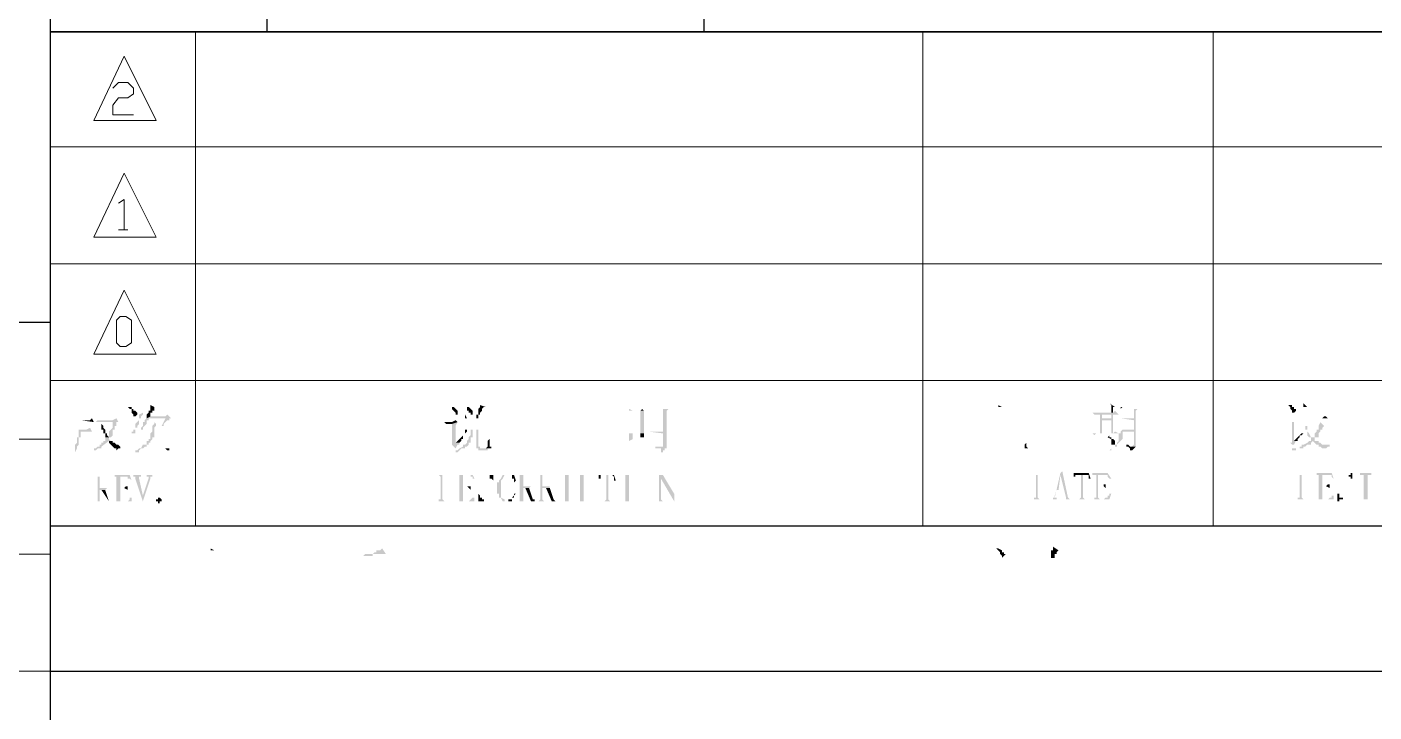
# Model space of a CAD drawing. Header units: millimetres. Extents: x -219 to 948, y -831 to -7.
# Drawn here: x 681.8 to 810.5, y -765.5 to -700.1 of the extents above; entities that cross this region are included whole.
import ezdxf

# ---------------------------------------------------------------- set-up
doc = ezdxf.new("R2010")
doc.units = ezdxf.units.MM
doc.layers.add('1', color=7, linetype='Continuous')

msp = doc.modelspace()

# ---------------------------------------------------------------- hatches: boundary and pattern name
h = msp.add_hatch(color=0)
h.dxf.hatch_style = 2
h.paths.add_polyline_path([(785.2, -735.99), (785.38, -736.17), (785.38, -736.89), (785.56, -736.89), (785.56, -736.35), (785.74, -736.35)])
h = msp.add_hatch(color=0)
h.dxf.hatch_style = 2
h.paths.add_polyline_path([(802.3, -735.99), (802.3, -736.17), (802.48, -736.35), (802.48, -736.53), (802.66, -736.71), (802.66, -736.89), (802.84, -736.89), (803.02, -736.71), (803.02, -736.53), (802.84, -736.53), (802.84, -736.35), (802.66, -736.35), (802.66, -736.17), (802.3, -736.17)])
h = msp.add_hatch(color=0)
h.dxf.hatch_style = 2
h.paths.add_polyline_path([(803.74, -735.99), (803.74, -736.35), (804.1, -736.35)])
h = msp.add_hatch(color=0)
h.dxf.hatch_style = 2
h.paths.add_polyline_path([(688, -737.43), (687.82, -737.61), (686.92, -737.61), (688.18, -737.79)])
h = msp.add_hatch(color=0)
h.dxf.hatch_style = 2
h.paths.add_polyline_path([(690.34, -737.43), (689.98, -737.61), (688.54, -737.61), (688.36, -737.79), (689.98, -737.79), (689.98, -737.97), (689.98, -738.15), (689.98, -738.33), (689.8, -738.51), (689.62, -738.69), (689.62, -738.87), (689.62, -739.05), (689.62, -739.23), (689.26, -739.23), (689.26, -739.41), (689.26, -739.59), (689.08, -739.59), (689.08, -739.77), (688.9, -739.77), (688.9, -739.95), (688.72, -739.95), (688.72, -740.13), (688.54, -740.13), (688.36, -740.31), (688.18, -740.31), (688.18, -740.49), (688.36, -740.49), (688.54, -740.31), (688.9, -740.31), (688.9, -740.13), (689.62, -739.59), (689.8, -739.59), (689.62, -739.41), (689.62, -739.23), (689.8, -739.23), (689.98, -739.05), (689.98, -738.87), (689.98, -738.51), (690.16, -738.51), (690.16, -738.15), (690.34, -738.15), (690.34, -737.79), (690.52, -737.79)])
h = msp.add_hatch(color=0)
h.dxf.hatch_style = 2
h.paths.add_polyline_path([(691.6, -736.35), (691.42, -736.35), (691.6, -736.53), (691.78, -736.53), (691.78, -736.71), (691.78, -736.89), (691.96, -737.07), (691.96, -737.25), (692.14, -737.25), (692.14, -737.43), (692.14, -737.25), (692.32, -737.07), (692.32, -736.89), (692.14, -736.71), (691.96, -736.71), (691.96, -736.53), (691.78, -736.53), (691.78, -736.35)])
h = msp.add_hatch(color=0)
h.dxf.hatch_style = 2
h.paths.add_polyline_path([(692.86, -736.89), (692.5, -737.07), (692.5, -737.43), (692.5, -737.61), (692.32, -737.79), (692.14, -737.97), (692.14, -738.15), (692.14, -738.33), (692.14, -738.51), (691.96, -738.51), (691.96, -738.69), (691.78, -738.69), (691.78, -738.87), (691.6, -738.87), (692.14, -738.87), (692.14, -738.69), (692.14, -738.51), (692.14, -738.33), (692.32, -738.33), (692.32, -738.15), (692.5, -737.97), (692.5, -737.79), (692.5, -737.43), (692.68, -737.43), (692.68, -737.25), (692.86, -737.07)])
h = msp.add_hatch(color=0)
h.dxf.hatch_style = 2
h.paths.add_polyline_path([(693.22, -737.43), (693.04, -737.61), (693.04, -737.79), (692.86, -737.79), (692.86, -737.97), (692.86, -738.15), (692.68, -738.33), (692.68, -738.51), (692.5, -738.51), (692.68, -738.51), (692.86, -738.51), (692.86, -738.33), (693.22, -737.97), (693.22, -737.79), (693.22, -737.61), (693.4, -737.61), (693.4, -737.43), (695.02, -737.43)])
h = msp.add_hatch(color=0)
h.dxf.hatch_style = 2
h.paths.add_polyline_path([(693.58, -736.17), (693.58, -736.71), (693.4, -736.71), (693.4, -736.89), (693.22, -737.07), (693.22, -737.25), (693.22, -737.43), (693.58, -737.25), (693.58, -737.07), (693.58, -736.89), (693.76, -736.89), (693.76, -736.71), (693.94, -736.71), (693.94, -736.53), (693.94, -736.35)])
h = msp.add_hatch(color=0)
h.dxf.hatch_style = 2
h.paths.add_polyline_path([(695.2, -737.07), (695.02, -737.25), (693.58, -737.25), (693.22, -737.43), (695.02, -737.43), (694.66, -738.15), (694.84, -738.15), (694.84, -737.97), (695.02, -737.79), (695.2, -737.61), (695.38, -737.61), (695.38, -737.43), (695.56, -737.43)])
h = msp.add_hatch(color=0)
h.dxf.hatch_style = 2
h.paths.add_polyline_path([(722.38, -736.35), (722.38, -736.53), (722.56, -736.71), (722.74, -736.89), (722.74, -737.07), (722.74, -737.25), (722.74, -737.07), (722.92, -737.07), (722.92, -736.71), (722.56, -736.35)])
h = msp.add_hatch(color=0)
h.dxf.hatch_style = 2
h.paths.add_polyline_path([(723.64, -736.35), (723.82, -736.35), (723.82, -736.53), (723.82, -736.71), (724, -736.71), (724, -736.89), (724.18, -736.89), (724.18, -737.07), (724.36, -737.07), (724.36, -736.71), (724, -736.35), (723.82, -736.35)])
h = msp.add_hatch(color=0)
h.dxf.hatch_style = 2
h.paths.add_polyline_path([(723.64, -737.07), (723.64, -737.43), (723.82, -737.43)])
h = msp.add_hatch(color=0)
h.dxf.hatch_style = 2
h.paths.add_polyline_path([(725.08, -736.35), (724.9, -736.53), (724.9, -736.71), (724.9, -736.89), (724.9, -737.07), (724.72, -737.07), (724.72, -737.43), (724.9, -737.43), (724.9, -737.25), (724.9, -737.07), (725.08, -737.07), (725.08, -736.89), (725.26, -736.71), (725.26, -736.53), (725.44, -736.35), (725.62, -736.35)])
h = msp.add_hatch(color=0)
h.dxf.hatch_style = 2
h.paths.add_polyline_path([(725.08, -736.17), (725.08, -736.35), (725.62, -736.35)])
h = msp.add_hatch(color=0)
h.dxf.hatch_style = 2
h.paths.add_polyline_path([(739.3, -736.53), (739.3, -736.71), (740.38, -736.71), (740.38, -737.79), (739.3, -737.79), (740.38, -737.79), (740.38, -738.87), (739.66, -738.87), (739.3, -738.87), (739.3, -739.23), (739.3, -739.59), (739.66, -739.41), (739.66, -738.87), (740.74, -738.87), (740.74, -736.89), (740.74, -736.71), (739.66, -736.71)])
h = msp.add_hatch(color=0)
h.dxf.hatch_style = 2
h.paths.add_polyline_path([(740.56, -736.53), (740.38, -736.71), (739.66, -736.71), (740.74, -736.71)])
h = msp.add_hatch(color=0)
h.dxf.hatch_style = 2
h.paths.add_polyline_path([(743.08, -736.53), (742.54, -736.53), (742.54, -737.61), (741.28, -737.61), (742.54, -737.61), (742.54, -738.69), (741.1, -738.69), (742.54, -738.87), (742.54, -739.95), (742.54, -740.13), (741.82, -740.13), (741.82, -740.31), (742.18, -740.31), (742.36, -740.31), (742.36, -740.67), (742.54, -740.67), (742.54, -740.49), (742.72, -740.49), (742.72, -740.31), (742.9, -740.31), (742.9, -736.71)])
h = msp.add_hatch(color=0)
h.dxf.hatch_style = 2
h.paths.add_polyline_path([(741.28, -736.35), (741.46, -736.35)])
h = msp.add_hatch(color=0)
h.dxf.hatch_style = 2
h.paths.add_polyline_path([(774.58, -736.17), (774.58, -736.35), (774.94, -736.35)])
h = msp.add_hatch(color=0)
h.dxf.hatch_style = 2
h.paths.add_polyline_path([(785.74, -736.71), (785.56, -736.89), (783.58, -736.89), (783.76, -737.07), (786.1, -737.07)])
h = msp.add_hatch(color=0)
h.dxf.hatch_style = 2
h.paths.add_polyline_path([(784.48, -737.07), (784.3, -737.07), (784.3, -738.87), (784.48, -738.87), (784.48, -738.15), (785.38, -738.15), (784.48, -738.15), (784.48, -737.61), (785.38, -737.61), (784.48, -737.43)])
h = msp.add_hatch(color=0)
h.dxf.hatch_style = 2
h.paths.add_polyline_path([(785.56, -737.07), (785.38, -737.07), (785.38, -737.43), (784.48, -737.43), (785.38, -737.61), (785.38, -738.15), (784.48, -738.15), (785.38, -738.15), (785.38, -738.87), (785.56, -738.87)])
h = msp.add_hatch(color=0)
h.dxf.hatch_style = 2
h.paths.add_polyline_path([(786.28, -736.35), (786.28, -736.53), (786.46, -736.35)])
h = msp.add_hatch(color=0)
h.dxf.hatch_style = 2
h.paths.add_polyline_path([(787.9, -736.53), (787.54, -736.53), (787.54, -737.43), (786.28, -737.43), (787.54, -737.61), (787.54, -738.51), (786.46, -738.51), (786.28, -738.69), (787.54, -738.69), (787.54, -739.95), (787.36, -740.13), (787.72, -740.13), (787.72, -736.71)])
h = msp.add_hatch(color=0)
h.dxf.hatch_style = 2
h.paths.add_polyline_path([(805.9, -737.25), (805.72, -737.25), (805.54, -737.43), (806.08, -737.43)])
h = msp.add_hatch(color=0)
h.dxf.hatch_style = 2
h.paths.add_polyline_path([(687.82, -738.33), (687.46, -738.51), (686.74, -738.51), (686.74, -739.23), (686.56, -739.23), (686.56, -739.77), (686.38, -739.95), (686.38, -740.31), (686.38, -740.67), (686.56, -740.31), (686.56, -740.13), (686.74, -739.95), (686.74, -739.77), (686.74, -739.59), (686.74, -739.23), (686.92, -739.23), (686.92, -738.69), (688, -738.69)])
h = msp.add_hatch(color=0)
h.dxf.hatch_style = 2
h.paths.add_polyline_path([(688.9, -737.79), (688.9, -737.97), (688.9, -738.15), (688.9, -738.51), (689.08, -738.51), (689.08, -738.87), (689.26, -738.87), (689.26, -739.23), (689.62, -739.23), (689.44, -739.05), (689.44, -738.87), (689.26, -738.87), (689.26, -738.69), (689.26, -738.51), (689.08, -738.33), (689.08, -738.15), (688.9, -737.97), (688.9, -737.79), (689.98, -737.79)])
h = msp.add_hatch(color=0)
h.dxf.hatch_style = 2
h.paths.add_polyline_path([(693.94, -737.79), (693.94, -737.97), (693.76, -738.15), (693.76, -738.69), (693.58, -738.87), (693.58, -739.23), (693.58, -739.41), (693.4, -739.41), (693.4, -739.59), (693.22, -739.59), (693.22, -739.77), (693.22, -739.95), (693.04, -739.95), (692.86, -739.95), (692.68, -740.31), (692.5, -740.31), (692.32, -740.49), (692.14, -740.49), (692.14, -740.67), (692.5, -740.67), (692.5, -740.49), (692.68, -740.31), (692.86, -740.31), (693.04, -740.13), (693.22, -740.13), (693.22, -739.95), (693.4, -739.95), (693.4, -739.77), (693.58, -739.77), (693.58, -739.59), (693.76, -739.41), (693.76, -739.23), (693.94, -739.23), (693.94, -738.87), (693.94, -738.33), (694.12, -738.15), (694.12, -737.97)])
h = msp.add_hatch(color=0)
h.dxf.hatch_style = 2
h.paths.add_polyline_path([(722.74, -737.61), (722.38, -737.79), (721.66, -737.79), (721.84, -737.97), (722.38, -737.97), (722.92, -737.79)])
h = msp.add_hatch(color=0)
h.dxf.hatch_style = 2
h.paths.add_polyline_path([(722.92, -737.79), (722.38, -737.97), (722.38, -739.95), (722.74, -740.31), (722.92, -739.95), (723.1, -739.95), (723.1, -739.77), (722.74, -739.77), (722.74, -738.15)])
h = msp.add_hatch(color=0)
h.dxf.hatch_style = 2
h.paths.add_polyline_path([(724.18, -738.51), (724.18, -739.05), (724, -739.23), (724, -739.41), (723.82, -739.59), (723.82, -739.77), (723.64, -739.95), (723.46, -739.95), (723.46, -740.13), (723.1, -740.31), (722.92, -740.49), (722.74, -740.49), (722.74, -740.67), (722.92, -740.67), (723.1, -740.49), (723.28, -740.31), (723.46, -740.31), (723.64, -740.31), (723.64, -740.13), (723.82, -740.13), (724, -739.95), (724, -739.77), (724.18, -739.77), (724.18, -739.59), (724.18, -739.23), (724.36, -739.23), (724.36, -738.51), (725.26, -738.51)])
h = msp.add_hatch(color=0)
h.dxf.hatch_style = 2
h.paths.add_polyline_path([(723.64, -738.51), (723.64, -738.87), (723.82, -738.69), (723.82, -738.51), (724.18, -738.51)])
h = msp.add_hatch(color=0)
h.dxf.hatch_style = 2
h.paths.add_polyline_path([(724.9, -738.51), (724.72, -738.51), (724.72, -740.31), (724.9, -740.31), (724.9, -740.49), (725.8, -740.49), (725.8, -740.31), (725.98, -740.31), (726.16, -740.31), (725.08, -740.31), (725.08, -740.13), (724.9, -740.13), (724.9, -739.95)])
h = msp.add_hatch(color=0)
h.dxf.hatch_style = 2
h.paths.add_polyline_path([(785.74, -738.69), (785.56, -738.87), (783.58, -738.87), (783.76, -739.05), (783.94, -738.87), (786.1, -738.87)])
h = msp.add_hatch(color=0)
h.dxf.hatch_style = 2
h.paths.add_polyline_path([(786.28, -738.69), (786.28, -738.87), (786.1, -738.87), (786.1, -739.23), (786.1, -739.41), (786.1, -739.59), (785.92, -739.77), (785.92, -739.95), (785.74, -739.95), (785.74, -740.13), (785.56, -740.31), (785.38, -740.31), (785.2, -740.49), (785.38, -740.49), (785.38, -740.31), (785.56, -740.31), (785.74, -740.13), (785.92, -740.13), (785.92, -739.95), (786.28, -739.59), (786.46, -739.41), (786.46, -739.05), (786.46, -738.87), (786.46, -738.69), (787.54, -738.69)])
h = msp.add_hatch(color=0)
h.dxf.hatch_style = 2
h.paths.add_polyline_path([(803.02, -737.79), (802.66, -737.79), (802.66, -739.77), (802.48, -739.77), (802.66, -739.95), (802.84, -739.95), (803.02, -739.59), (802.84, -739.59), (802.84, -737.79)])
h = msp.add_hatch(color=0)
h.dxf.hatch_style = 2
h.paths.add_polyline_path([(805.36, -737.79), (805.18, -738.15), (803.38, -738.15), (805.18, -738.15), (805.18, -738.33), (805.18, -738.51), (805, -738.51), (805, -738.69), (804.82, -738.87), (804.82, -739.05), (804.82, -739.23), (804.64, -739.23), (805, -739.23), (805.18, -739.23), (805.18, -738.87), (805.36, -738.69), (805.36, -738.51), (805.54, -738.51), (805.54, -738.33), (805.72, -738.15)])
h = msp.add_hatch(color=0)
h.dxf.hatch_style = 2
h.paths.add_polyline_path([(803.38, -738.15), (803.74, -738.15), (803.92, -738.15)])
h = msp.add_hatch(color=0)
h.dxf.hatch_style = 2
h.paths.add_polyline_path([(803.92, -738.15), (803.92, -738.51), (804.1, -738.51), (804.1, -738.87), (804.1, -739.05), (804.28, -739.23), (804.46, -739.23), (804.46, -739.41), (804.46, -739.59), (804.28, -739.59), (804.64, -739.59), (805, -739.95), (805.18, -739.95), (805.18, -740.13), (805.36, -740.13), (805.54, -740.31), (805.72, -740.31), (805.9, -740.31), (806.08, -740.13), (806.26, -740.13), (806.26, -739.95), (805.72, -739.95), (805.54, -739.95), (805.36, -739.77), (805.18, -739.77), (805.18, -739.59), (804.82, -739.59), (804.82, -739.41), (804.82, -739.23), (804.46, -739.23), (804.28, -738.87), (804.1, -738.69), (804.1, -738.51), (804.1, -738.33), (804.1, -738.15), (805.18, -738.15)])
h = msp.add_hatch(color=0)
h.dxf.hatch_style = 2
h.paths.add_polyline_path([(689.8, -739.59), (689.62, -739.59), (689.62, -739.77), (690.16, -740.31), (690.7, -740.31), (690.7, -740.13), (690.52, -739.95), (690.34, -739.95), (690.16, -739.77), (689.98, -739.77), (689.98, -739.59)])
h = msp.add_hatch(color=0)
h.dxf.hatch_style = 2
h.paths.add_polyline_path([(723.46, -739.05), (722.74, -739.77), (723.1, -739.77), (723.28, -739.59), (723.28, -739.41), (723.46, -739.41), (723.46, -739.23)])
h = msp.add_hatch(color=0)
h.dxf.hatch_style = 2
h.paths.add_polyline_path([(725.98, -739.41), (725.8, -739.59), (725.8, -740.13), (725.62, -740.31), (725.26, -740.31), (726.16, -740.31), (726.16, -740.13), (725.98, -740.13), (725.98, -739.95)])
h = msp.add_hatch(color=0)
h.dxf.hatch_style = 2
h.paths.add_polyline_path([(740.74, -738.87), (740.38, -738.87), (740.38, -739.23), (740.74, -739.23), (740.74, -739.05)])
h = msp.add_hatch(color=0)
h.dxf.hatch_style = 2
h.paths.add_polyline_path([(777.28, -739.77), (777.1, -739.95), (777.1, -740.31), (777.46, -740.31), (777.28, -740.13), (777.28, -739.95)])
h = msp.add_hatch(color=0)
h.dxf.hatch_style = 2
h.paths.add_polyline_path([(785.2, -739.05), (785.02, -739.23), (785.38, -739.41), (785.38, -739.59), (785.38, -739.95), (785.74, -739.95), (785.74, -739.59), (785.56, -739.41), (785.38, -739.41), (785.38, -739.23), (785.2, -739.23)])
h = msp.add_hatch(color=0)
h.dxf.hatch_style = 2
h.paths.add_polyline_path([(786.82, -739.95), (786.82, -740.13), (787, -740.13), (787.18, -740.31), (787.18, -740.49), (787.36, -740.49), (787.54, -740.31), (787.72, -740.13), (787.18, -740.13), (787, -739.95)])
h = msp.add_hatch(color=0)
h.dxf.hatch_style = 2
h.paths.add_polyline_path([(804.28, -739.59), (804.1, -739.77), (803.74, -739.95), (803.56, -739.95), (803.56, -740.13), (803.38, -740.13), (803.38, -740.31), (803.02, -740.31), (802.66, -740.31), (802.66, -740.49), (803.02, -740.49), (803.02, -740.31), (803.38, -740.31), (803.74, -740.31), (803.74, -740.13), (803.92, -740.13), (804.1, -739.95), (804.28, -739.95), (804.46, -739.95), (804.46, -739.77), (804.64, -739.59)])
h = msp.add_hatch(color=0)
h.dxf.hatch_style = 2
h.paths.add_polyline_path([(803.56, -738.87), (802.84, -739.59), (803.2, -739.59), (803.2, -739.41), (803.38, -739.23), (803.38, -739.05), (803.56, -739.05), (803.74, -738.87)])
h = msp.add_hatch(color=0)
h.dxf.hatch_style = 2
h.paths.add_polyline_path([(690.16, -740.31), (690.34, -740.31), (690.34, -740.49), (690.52, -740.31), (690.7, -740.31)])
h = msp.add_hatch(color=0)
h.dxf.hatch_style = 2
h.paths.add_polyline_path([(695.02, -740.31), (695.2, -740.49), (695.38, -740.49), (695.38, -740.31), (695.74, -740.31)])
h = msp.add_hatch(color=0)
h.dxf.hatch_style = 2
h.paths.add_polyline_path([(741.82, -740.13), (742.36, -740.13)])
h = msp.add_hatch(color=0)
h.dxf.hatch_style = 2
h.paths.add_polyline_path([(780.7, -742.47), (780.52, -742.65), (780.52, -742.83), (780.88, -744.27), (780.34, -744.27), (780.88, -744.27), (781.06, -744.99), (781.06, -745.17), (780.88, -745.17), (781.42, -745.17), (781.24, -744.99)])
h = msp.add_hatch(color=0)
h.dxf.hatch_style = 2
h.paths.add_polyline_path([(688.36, -743.01), (688.54, -743.01), (688.54, -745.35), (688.36, -745.35), (688.18, -745.35), (688.9, -745.35), (688.72, -745.35), (688.72, -744.27), (689.26, -744.27), (689.44, -744.09), (688.72, -744.09), (688.72, -743.01), (688.9, -743.01)])
h = msp.add_hatch(color=0)
h.dxf.hatch_style = 2
h.paths.add_polyline_path([(691.6, -742.83), (690.16, -742.83), (690.16, -743.01), (691.42, -743.01), (691.42, -743.19), (691.6, -743.19), (691.78, -743.37), (691.78, -743.55), (691.78, -743.37)])
h = msp.add_hatch(color=0)
h.dxf.hatch_style = 2
h.paths.add_polyline_path([(690.34, -743.01), (690.34, -745.35), (690.7, -745.35), (690.7, -744.09), (691.06, -744.09), (690.7, -744.09), (690.7, -743.01), (691.06, -743.01)])
h = msp.add_hatch(color=0)
h.dxf.hatch_style = 2
h.paths.add_polyline_path([(691.42, -743.55), (691.42, -743.91), (691.24, -743.91), (691.06, -744.09), (690.7, -744.09), (691.06, -744.09), (691.42, -744.27), (691.42, -744.63)])
h = msp.add_hatch(color=0)
h.dxf.hatch_style = 2
h.paths.add_polyline_path([(692.68, -742.83), (691.96, -742.83), (691.96, -743.01), (692.14, -743.01), (692.14, -743.19), (692.86, -745.35), (692.86, -744.81), (692.5, -743.19), (692.5, -743.01), (692.68, -743.01)])
h = msp.add_hatch(color=0)
h.dxf.hatch_style = 2
h.paths.add_polyline_path([(693.76, -742.83), (693.22, -742.83), (693.22, -743.01), (693.4, -743.01), (693.4, -743.19), (692.86, -744.81), (692.86, -745.35), (693.58, -743.19), (693.58, -743.01), (693.76, -743.01)])
h = msp.add_hatch(color=0)
h.dxf.hatch_style = 2
h.paths.add_polyline_path([(721.12, -742.83), (721.3, -743.01), (721.3, -745.17), (721.12, -745.17), (721.12, -745.35), (721.66, -745.35), (721.48, -745.17), (721.48, -742.83), (721.66, -742.83)])
h = msp.add_hatch(color=0)
h.dxf.hatch_style = 2
h.paths.add_polyline_path([(724.36, -742.83), (722.92, -742.83), (724.18, -742.83), (724.18, -743.01), (724.36, -743.01), (724.36, -743.19), (724.54, -743.19), (724.54, -743.37), (724.54, -743.19)])
h = msp.add_hatch(color=0)
h.dxf.hatch_style = 2
h.paths.add_polyline_path([(723.1, -742.83), (723.1, -745.17), (723.1, -745.35), (723.46, -745.35), (723.46, -745.17), (723.46, -743.91), (723.82, -743.91), (723.46, -743.91), (723.46, -742.83), (723.82, -742.83)])
h = msp.add_hatch(color=0)
h.dxf.hatch_style = 2
h.paths.add_polyline_path([(724.18, -743.55), (724.18, -743.91), (724, -743.91), (723.82, -743.91), (723.46, -743.91), (723.82, -743.91), (724.18, -744.27), (724.18, -744.45)])
h = msp.add_hatch(color=0)
h.dxf.hatch_style = 2
h.paths.add_polyline_path([(725.98, -742.83), (725.62, -742.83), (726.16, -742.83)])
h = msp.add_hatch(color=0)
h.dxf.hatch_style = 2
h.paths.add_polyline_path([(726.34, -742.83), (726.16, -742.83), (725.8, -742.83), (725.98, -742.83), (725.98, -743.01), (725.98, -743.19), (726.16, -743.19), (726.34, -743.37)])
h = msp.add_hatch(color=0)
h.dxf.hatch_style = 2
h.paths.add_polyline_path([(727.42, -742.83), (727.24, -742.83), (727.06, -743.19), (726.88, -743.37), (726.88, -743.55), (726.7, -743.55), (726.7, -744.63), (726.88, -744.63), (726.88, -744.99), (727.06, -744.99), (727.24, -745.35), (727.78, -745.35), (727.42, -745.35), (727.42, -745.17), (727.06, -744.99), (727.06, -744.63), (727.06, -744.45), (727.06, -743.73), (727.06, -743.55), (727.06, -743.37), (727.24, -743.19), (727.42, -742.83), (727.78, -742.83)])
h = msp.add_hatch(color=0)
h.dxf.hatch_style = 2
h.paths.add_polyline_path([(728.32, -742.83), (728.14, -742.83), (727.42, -742.83), (728.14, -742.83), (728.14, -743.01), (728.14, -743.19), (728.32, -743.19), (728.32, -743.55), (728.5, -743.37)])
h = msp.add_hatch(color=0)
h.dxf.hatch_style = 2
h.paths.add_polyline_path([(727.78, -742.83), (727.42, -742.83), (728.14, -742.83)])
h = msp.add_hatch(color=0)
h.dxf.hatch_style = 2
h.paths.add_polyline_path([(728.86, -742.83), (728.86, -745.17), (728.86, -745.35), (728.68, -745.35), (729.4, -745.35), (729.22, -745.35), (729.22, -745.17), (729.22, -744.09), (729.76, -744.09), (729.94, -743.91), (729.22, -743.91), (729.22, -742.83), (729.4, -742.83)])
h = msp.add_hatch(color=0)
h.dxf.hatch_style = 2
h.paths.add_polyline_path([(730.66, -742.83), (730.84, -742.83), (730.84, -745.17), (730.66, -745.35), (731.38, -745.35), (731.2, -745.35), (731.02, -745.17), (731.02, -744.09), (731.74, -744.09), (731.74, -743.91), (731.02, -743.91), (731.02, -742.83), (731.38, -742.83)])
h = msp.add_hatch(color=0)
h.dxf.hatch_style = 2
h.paths.add_polyline_path([(733.9, -742.83), (732.82, -742.83), (733.18, -742.83), (733.18, -745.35), (732.82, -745.35), (733.9, -745.35), (733.54, -745.35), (733.54, -745.17), (733.54, -742.83)])
h = msp.add_hatch(color=0)
h.dxf.hatch_style = 2
h.paths.add_polyline_path([(734.44, -742.83), (734.62, -742.83), (734.62, -745.17), (734.62, -745.35), (734.44, -745.35), (735.16, -745.35), (734.98, -745.35), (734.98, -745.17), (734.98, -744.09), (735.7, -744.09), (734.98, -744.09), (734.98, -742.83), (735.34, -742.83)])
h = msp.add_hatch(color=0)
h.dxf.hatch_style = 2
h.paths.add_polyline_path([(737.86, -742.83), (736.42, -742.83), (736.42, -743.37), (736.42, -743.19), (736.6, -743.19), (736.6, -742.83), (737.5, -742.83)])
h = msp.add_hatch(color=0)
h.dxf.hatch_style = 2
h.paths.add_polyline_path([(737.5, -742.83), (736.96, -742.83), (737.14, -742.83), (737.14, -745.17), (736.96, -745.35), (736.78, -745.35), (737.5, -745.35), (737.32, -745.17), (737.32, -742.83)])
h = msp.add_hatch(color=0)
h.dxf.hatch_style = 2
h.paths.add_polyline_path([(737.86, -742.83), (737.5, -742.83), (737.68, -742.83), (737.86, -743.01), (737.86, -743.19), (737.86, -743.37), (738.04, -743.37)])
h = msp.add_hatch(color=0)
h.dxf.hatch_style = 2
h.paths.add_polyline_path([(739.66, -742.83), (738.58, -742.83), (738.94, -742.83), (738.94, -745.35), (738.58, -745.35), (739.66, -745.35), (739.3, -745.35), (739.3, -745.17), (739.3, -742.83)])
h = msp.add_hatch(color=0)
h.dxf.hatch_style = 2
h.paths.add_polyline_path([(742.54, -742.83), (742, -742.83), (742.18, -742.83), (742.18, -743.01), (742.36, -743.19), (743.62, -745.35), (743.62, -744.63)])
h = msp.add_hatch(color=0)
h.dxf.hatch_style = 2
h.paths.add_polyline_path([(742.18, -743.01), (742.18, -745.35), (742, -745.35), (742.54, -745.35), (742.36, -745.17), (742.36, -743.19)])
h = msp.add_hatch(color=0)
h.dxf.hatch_style = 2
h.paths.add_polyline_path([(743.98, -742.83), (743.26, -742.83), (743.62, -742.83), (743.62, -745.35), (743.62, -742.83)])
h = msp.add_hatch(color=0)
h.dxf.hatch_style = 2
h.paths.add_polyline_path([(778, -742.83), (778.18, -742.83), (778.18, -744.99), (778, -744.99), (778, -745.17), (778.54, -745.17), (778.36, -744.99), (778.36, -742.83), (778.54, -742.83)])
h = msp.add_hatch(color=0)
h.dxf.hatch_style = 2
h.paths.add_polyline_path([(780.52, -742.65), (779.98, -744.99), (779.8, -744.99), (779.8, -745.17), (779.62, -745.17), (780.34, -745.17), (780.16, -745.17), (780.16, -744.99), (779.98, -744.99), (779.98, -744.81), (780.16, -744.27), (780.88, -744.27), (780.34, -744.27), (780.52, -742.83)])
h = msp.add_hatch(color=0)
h.dxf.hatch_style = 2
h.paths.add_polyline_path([(783.22, -742.65), (781.78, -742.65), (781.78, -743.19), (781.78, -743.01), (781.96, -743.01), (781.96, -742.83), (782.86, -742.83)])
h = msp.add_hatch(color=0)
h.dxf.hatch_style = 2
h.paths.add_polyline_path([(782.86, -742.83), (782.32, -742.83), (782.5, -742.83), (782.5, -744.99), (782.32, -745.17), (782.14, -745.17), (782.86, -745.17), (782.68, -744.99), (782.68, -742.83)])
h = msp.add_hatch(color=0)
h.dxf.hatch_style = 2
h.paths.add_polyline_path([(783.22, -742.65), (782.86, -742.83), (783.04, -742.83), (783.22, -742.83), (783.22, -743.01), (783.22, -743.19), (783.4, -743.19)])
h = msp.add_hatch(color=0)
h.dxf.hatch_style = 2
h.paths.add_polyline_path([(785.02, -742.65), (783.58, -742.65), (783.58, -742.83), (784.84, -742.83), (785.02, -742.83), (785.02, -743.01), (785.2, -743.19), (785.38, -743.19)])
h = msp.add_hatch(color=0)
h.dxf.hatch_style = 2
h.paths.add_polyline_path([(783.76, -742.83), (783.94, -742.83), (783.94, -744.99), (783.76, -744.99), (783.76, -745.17), (784.3, -745.17), (784.12, -744.99), (784.12, -743.91), (784.48, -743.91), (784.12, -743.91), (784.12, -742.83), (784.66, -742.83)])
h = msp.add_hatch(color=0)
h.dxf.hatch_style = 2
h.paths.add_polyline_path([(784.84, -743.37), (784.84, -743.73), (784.66, -743.73), (784.66, -743.91), (784.12, -743.91), (784.66, -743.91), (784.84, -744.09), (784.84, -744.27)])
h = msp.add_hatch(color=0)
h.dxf.hatch_style = 2
h.paths.add_polyline_path([(803.2, -742.83), (803.38, -742.83), (803.38, -744.99), (803.2, -744.99), (803.2, -745.17), (803.74, -745.17), (803.56, -744.99), (803.56, -742.83), (803.74, -742.83)])
h = msp.add_hatch(color=0)
h.dxf.hatch_style = 2
h.paths.add_polyline_path([(806.44, -742.65), (805, -742.65), (805, -742.83), (806.26, -742.83), (806.44, -742.83), (806.44, -743.01), (806.62, -743.19)])
h = msp.add_hatch(color=0)
h.dxf.hatch_style = 2
h.paths.add_polyline_path([(805.18, -742.83), (805.18, -744.99), (805.18, -745.17), (805.54, -745.17), (805.54, -744.99), (805.54, -743.91), (805.9, -743.91), (805.54, -743.91), (805.54, -742.83), (805.9, -742.83)])
h = msp.add_hatch(color=0)
h.dxf.hatch_style = 2
h.paths.add_polyline_path([(806.26, -743.37), (806.26, -743.73), (806.08, -743.73), (805.9, -743.91), (805.54, -743.91), (805.9, -743.91), (806.26, -744.09), (806.26, -744.27)])
h = msp.add_hatch(color=0)
h.dxf.hatch_style = 2
h.paths.add_polyline_path([(808.06, -742.83), (807.7, -742.83), (808.24, -742.83)])
h = msp.add_hatch(color=0)
h.dxf.hatch_style = 2
h.paths.add_polyline_path([(808.42, -742.65), (808.24, -742.65), (808.24, -742.83), (807.88, -742.83), (808.06, -742.83), (808.06, -743.01), (808.24, -743.01), (808.24, -743.19), (808.42, -743.19)])
h = msp.add_hatch(color=0)
h.dxf.hatch_style = 2
h.paths.add_polyline_path([(810.22, -742.65), (809.14, -742.65), (809.14, -742.83), (809.5, -742.83), (809.5, -745.17), (809.14, -745.17), (810.22, -745.17), (809.86, -745.17), (809.86, -744.99), (809.86, -742.83), (810.22, -742.83)])
h = msp.add_hatch(color=0)
h.dxf.hatch_style = 2
h.paths.add_polyline_path([(689.26, -744.27), (688.9, -744.27), (689.62, -745.35), (689.98, -745.35), (689.8, -745.35), (689.62, -745.35)])
h = msp.add_hatch(color=0)
h.dxf.hatch_style = 2
h.paths.add_polyline_path([(691.78, -744.81), (691.78, -744.99), (691.6, -744.99), (691.6, -745.17), (691.42, -745.35), (691.24, -745.35), (690.16, -745.35), (691.78, -745.35), (691.78, -744.99)])
h = msp.add_hatch(color=0)
h.dxf.hatch_style = 2
h.paths.add_polyline_path([(694.3, -745.53), (694.3, -745.35), (694.12, -745.35), (694.12, -745.17), (694.3, -745.17), (694.3, -744.99), (694.48, -744.99), (694.66, -745.17), (694.66, -745.35), (694.48, -745.35), (694.48, -745.53)])
h = msp.add_hatch(color=0)
h.dxf.hatch_style = 2
h.paths.add_polyline_path([(724.54, -744.63), (724.54, -744.99), (724.36, -744.99), (724.18, -745.17), (724, -745.35), (722.92, -745.35), (724.54, -745.35), (724.54, -744.81)])
h = msp.add_hatch(color=0)
h.dxf.hatch_style = 2
h.paths.add_polyline_path([(724.9, -744.63), (724.9, -745.35), (725.08, -745.35), (725.62, -745.35), (725.44, -745.35), (725.44, -745.17), (725.26, -745.17), (725.26, -744.99), (725.08, -744.99), (725.08, -744.81)])
h = msp.add_hatch(color=0)
h.dxf.hatch_style = 2
h.paths.add_polyline_path([(728.32, -744.63), (728.32, -744.81), (728.14, -744.99), (728.14, -745.17), (727.78, -745.17), (727.78, -745.35), (727.24, -745.35), (727.42, -745.35), (727.78, -745.35), (727.96, -745.35), (728.14, -745.35), (728.14, -745.17), (728.14, -744.99), (728.32, -744.99), (728.32, -744.81), (728.5, -744.63)])
h = msp.add_hatch(color=0)
h.dxf.hatch_style = 2
h.paths.add_polyline_path([(729.76, -744.09), (729.4, -744.09), (729.94, -745.35), (730.3, -745.35), (730.3, -745.17), (730.12, -745.17)])
h = msp.add_hatch(color=0)
h.dxf.hatch_style = 2
h.paths.add_polyline_path([(731.74, -744.09), (731.38, -744.09), (731.92, -745.35), (732.28, -745.35), (732.1, -745.17)])
h = msp.add_hatch(color=0)
h.dxf.hatch_style = 2
h.paths.add_polyline_path([(785.2, -744.63), (785.2, -744.81), (785.02, -744.81), (785.02, -744.99), (784.84, -744.99), (784.66, -745.17), (783.58, -745.17), (785.2, -745.17), (785.38, -744.63)])
h = msp.add_hatch(color=0)
h.dxf.hatch_style = 2
h.paths.add_polyline_path([(806.62, -744.63), (806.62, -744.81), (806.44, -744.81), (806.44, -744.99), (806.26, -744.99), (806.08, -745.17), (805, -745.17), (806.62, -745.17)])
h = msp.add_hatch(color=0)
h.dxf.hatch_style = 2
h.paths.add_polyline_path([(806.98, -744.45), (806.98, -744.63), (806.98, -745.35), (807.16, -745.35), (807.16, -745.17), (807.7, -745.17), (807.52, -745.17), (807.52, -744.99), (807.34, -744.99), (807.16, -744.99), (807.16, -744.63), (806.98, -744.63)])
h = msp.add_hatch(color=0)
h.dxf.hatch_style = 2
h.paths.add_polyline_path([(807.7, -745.17), (807.34, -745.17)])
h = msp.add_hatch(color=0)
h.dxf.hatch_style = 2
h.paths.add_polyline_path([(725.62, -745.35), (725.26, -745.35)])
h = msp.add_hatch(color=0)
h.dxf.hatch_style = 2
h.paths.add_polyline_path([(699.34, -749.85), (699.34, -750.03), (699.7, -750.03)])
h = msp.add_hatch(color=0)
h.dxf.hatch_style = 2
h.paths.add_polyline_path([(715.72, -749.85), (715.54, -750.03), (715.18, -750.03), (715.18, -750.21), (715, -750.21), (714.82, -750.39), (714.46, -750.39), (714.1, -750.39), (713.92, -750.57), (713.74, -750.57), (714.82, -750.57), (714.82, -750.39), (715.54, -750.39), (716.08, -750.39)])
h = msp.add_hatch(color=0)
h.dxf.hatch_style = 2
h.paths.add_polyline_path([(774.58, -749.85), (774.4, -749.85), (774.76, -750.21), (774.76, -750.39), (774.94, -750.57), (774.94, -750.75), (773.86, -750.75), (774.94, -750.75), (775.3, -750.39), (775.12, -750.39), (775.12, -750.21), (774.94, -750.21), (774.94, -750.03)])
h = msp.add_hatch(color=0)
h.dxf.hatch_style = 2
h.paths.add_polyline_path([(779.8, -749.67), (779.8, -750.03), (779.62, -750.03), (779.62, -750.39), (779.62, -750.57), (779.62, -750.75), (779.98, -750.75), (779.98, -750.57), (779.98, -750.39), (780.16, -750.39), (780.16, -750.21), (780.34, -750.03)])
h = msp.add_hatch(color=0)
h.dxf.hatch_style = 2
h.paths.add_polyline_path([(780.52, -754.71), (781.06, -754.71)])
h = msp.add_hatch(color=0)
h.dxf.hatch_style = 2
h.paths.add_polyline_path([(729.58, -759.03), (729.22, -759.03)])

# ---------------------------------------------------------------- linework, layer by layer
at = {"layer": '1', "color": 0, "lineweight": 25}
for points in [[(684.04, -816.99), (684.04, -495.15)], [(704.74, -700.53), (704.74, -683.79)], [(746.5, -700.53), (746.5, -683.79)], [(684.04, -700.53), (933.7, -700.53)], [(933.7, -700.53), (684.04, -700.53)], [(434.38, -728.25), (684.04, -728.25)], [(684.04, -747.69), (933.7, -747.69)], [(684.04, -761.55), (933.7, -761.55)]]:
    msp.add_lwpolyline(points, dxfattribs=at)
at = {"layer": '1', "color": 0, "lineweight": 5}
for points in [[(697.9, -747.69), (697.9, -700.53)], [(767.38, -747.69), (767.38, -700.53)], [(795.1, -747.69), (795.1, -700.53)], [(694.12, -708.99), (691.06, -702.87), (688.18, -708.99)], [(689.98, -705.93), (690.52, -705.39), (691.42, -705.39), (691.96, -705.93), (691.96, -706.47), (691.42, -706.83), (690.52, -706.83), (689.98, -707.55), (689.98, -708.45), (691.96, -708.45)], [(688.18, -708.99), (694.12, -708.99)], [(684.04, -711.51), (933.7, -711.51)], [(694.12, -720.15), (691.06, -714.03), (688.18, -720.15)], [(690.52, -716.91), (691.06, -716.55), (691.06, -719.43)], [(690.52, -719.43), (691.42, -719.43)], [(688.18, -720.15), (694.12, -720.15)], [(684.04, -722.67), (933.7, -722.67)], [(694.12, -731.31), (691.06, -725.19), (688.18, -731.31)], [(690.7, -730.59), (690.34, -730.23), (690.34, -728.07), (690.7, -727.71), (691.24, -727.71), (691.78, -728.07), (691.78, -730.23), (691.24, -730.59), (690.7, -730.59)], [(688.18, -731.31), (694.12, -731.31)], [(684.04, -733.83), (933.7, -733.83)], [(434.38, -739.41), (684.04, -739.41)], [(434.38, -750.39), (684.04, -750.39)], [(434.38, -761.55), (684.04, -761.55)]]:
    msp.add_lwpolyline(points, dxfattribs=at)

doc.saveas('drawing.dxf')
